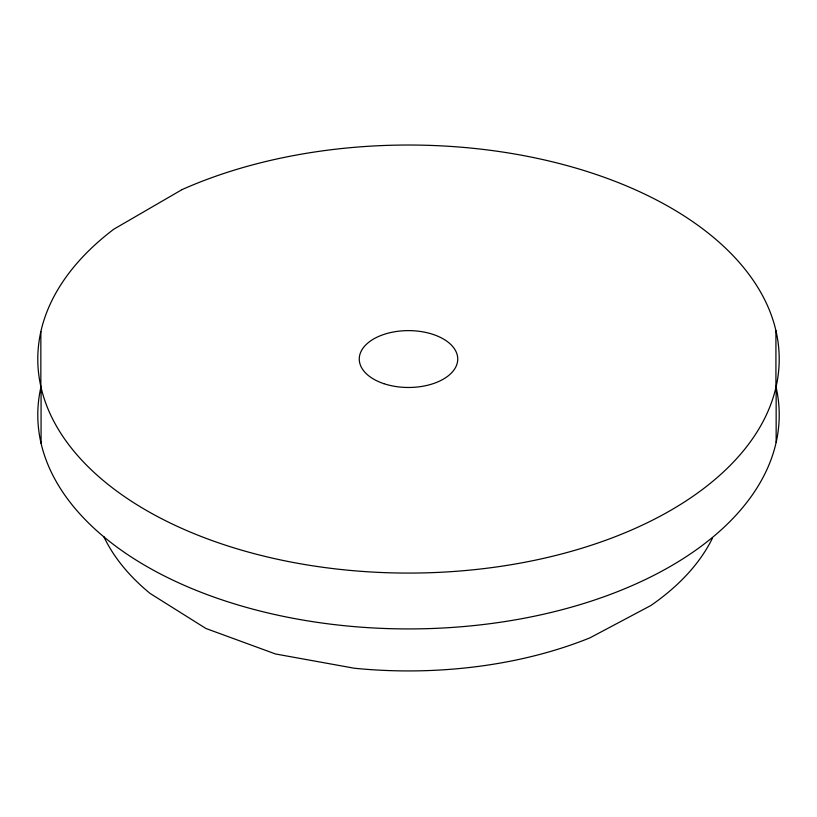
<?xml version="1.0" encoding="UTF-8"?>
<svg xmlns="http://www.w3.org/2000/svg" width="817" height="817" viewBox="0 0 817 817"><rect width="100%" height="100%" fill="white"/><g stroke="black" fill="none" stroke-linecap="round" stroke-linejoin="round"><path stroke-width="1.23" d="M776.15 386.492L776.15 442.334M775.925 330.619L775.925 386.461A370.704 214.023 0 0 1 409.378 628.927A370.704 214.023 0 0 1 40.85 387.462L40.85 331.62M41.075 387.493L41.075 443.335M712.485 538.066A315.842 182.344 0 0 1 650.802 605.55L590.109 637.771A315.842 182.344 0 0 1 354.2 668.214L275.523 653.978L205.904 628.477L150.093 593.438A315.842 182.344 0 0 1 103.769 536.514M182.13 189.564L113.869 229.158A370.704 214.023 0 0 0 329.118 568.111A370.704 214.023 0 0 0 770.227 312.237A370.704 214.023 0 0 0 182.13 189.564M383.878 383.673A49.245 28.432 0 0 0 457.745 359.051A49.245 28.432 0 0 0 383.878 334.429A49.245 28.432 0 0 0 383.878 383.673"/></g></svg>
